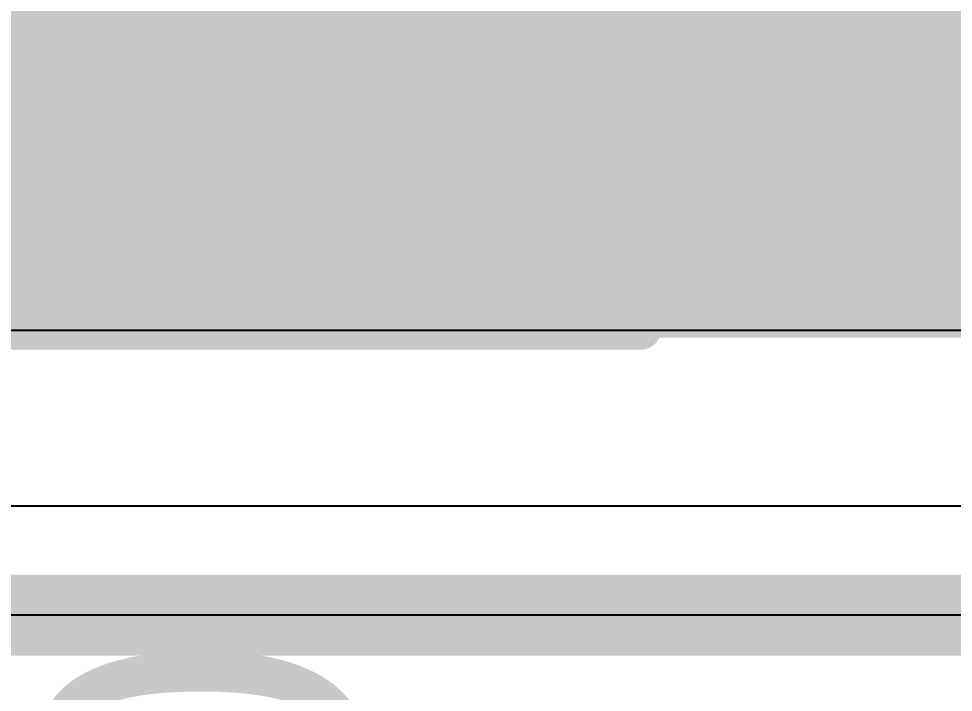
# Model space of a CAD drawing. Header units: inches. Extents: x -4 to 5258, y -4 to 5281.
# Drawn here: x 56.936 to 59.871, y 73.405 to 75.519 of the extents above; entities that cross this region are included whole.
import ezdxf

# ---------------------------------------------------------------- set-up
doc = ezdxf.new("R2010")
doc.units = ezdxf.units.IN
for name, color, linetype in [('Bottom Layer', 5, 'Continuous'), ('Bottom Solder', 6, 'Continuous'), ('Drill Drawing', 1, 'Continuous'), ('Layer 1', 16, 'Continuous'), ('Layer 2', 76, 'Continuous'), ('Top Layer', 1, 'Continuous'), ('Top Overlay', 2, 'Continuous'), ('Top Paste', 8, 'Continuous'), ('Top Solder', 216, 'Continuous'), ('Via Holes', 16, 'Continuous')]:
    doc.layers.add(name, color=color, linetype=linetype)
doc.styles.add('Arial', font='', dxfattribs={"height": 0.2})
doc.styles.get('Arial').set_extended_font_data('Arial')

# ---------------------------------------------------------------- blocks, each defined once
blk = doc.blocks.new('RES_2010_52')
at = {"layer": 'Top Layer'}
blk.add_hatch(color=1, dxfattribs=at).paths.add_polyline_path([(-2.8, 1.4), (-1.9, 1.4), (-1.9, -1.4), (-2.8, -1.4)])
at = {"layer": 'Top Paste'}
blk.add_hatch(color=8, dxfattribs=at).paths.add_polyline_path([(-2.8, 1.4), (-1.9, 1.4), (-1.9, -1.4), (-2.8, -1.4)])
at = {"layer": 'Top Solder'}
blk.add_hatch(color=216, dxfattribs=at).paths.add_polyline_path([(-2.9016, 1.5016), (-1.7984, 1.5016), (-1.7984, -1.5016), (-2.9016, -1.5016)])
at = {"layer": 'Top Overlay'}
for points in [[(-2.921, 1.524, 0.127, 0.127, 0), (-2.921, -1.524, 0.127, 0.127, 0)], [(-2.921, -1.524, 0.127, 0.127, 0), (2.921, -1.524, 0.127, 0.127, 0)]]:
    blk.add_lwpolyline(points, format="xyseb", dxfattribs=at)
blk.add_lwpolyline([(-2.9527, -1.524, 0.0635, 0.0635, 1), (-2.8893, -1.524, 0.0635, 0.0635, 1)], format="xyseb", close=True, dxfattribs=at)
blk.add_lwpolyline([(-2.9527, -1.524, 0.0635, 0.0635, 1), (-2.8893, -1.524, 0.0635, 0.0635, 1)], format="xyseb", close=True, dxfattribs=at)

msp = doc.modelspace()

# ---------------------------------------------------------------- hatches: boundary and pattern name
at = {"layer": 'Bottom Layer'}
h = msp.add_hatch(color=5, dxfattribs=at)
edge = h.paths.add_edge_path()
edge.add_arc((59.3854, 75.087), 0.3, 0, 360)
at = {"layer": 'Bottom Solder'}
h = msp.add_hatch(color=6, dxfattribs=at)
edge = h.paths.add_edge_path()
edge.add_arc((59.3854, 75.087), 0.4016, 0, 360)
at = {"layer": 'Layer 1'}
h = msp.add_hatch(color=16, dxfattribs=at)
edge = h.paths.add_edge_path()
edge.add_arc((59.3854, 75.087), 0.3, 0, 360)
at = {"layer": 'Layer 2'}
h = msp.add_hatch(color=76, dxfattribs=at)
edge = h.paths.add_edge_path()
edge.add_arc((59.3854, 75.087), 0.3, 0, 360)
at = {"layer": 'Top Layer'}
msp.add_hatch(color=1, dxfattribs=at).paths.add_polyline_path([(54.7396, 74.5173), (59.9796, 74.5173), (59.9796, 77.1203), (54.7396, 77.1203)])
h = msp.add_hatch(color=1, dxfattribs=at)
edge = h.paths.add_edge_path()
edge.add_arc((59.3854, 75.087), 0.3, 0, 360)
at = {"layer": 'Top Solder'}
h = msp.add_hatch(color=216, dxfattribs=at)
edge = h.paths.add_edge_path()
edge.add_arc((59.3854, 75.087), 0.4016, 0, 360)
at = {"layer": 'Via Holes'}
h = msp.add_hatch(color=7, dxfattribs=at)
edge = h.paths.add_edge_path()
edge.add_arc((59.3854, 75.087), 0.15, 0, 360)

# ---------------------------------------------------------------- linework, layer by layer
at = {"layer": 'Drill Drawing'}
for points in [[(59.2584, 75.214, 0.0508, 0.0508, 0), (59.2584, 75.341, 0.0508, 0.0508, 0)], [(59.2584, 75.341, 0.0508, 0.0508, 0), (59.5124, 75.341, 0.0508, 0.0508, 0)], [(59.5124, 75.214, 0.0508, 0.0508, 0), (59.5124, 75.341, 0.0508, 0.0508, 0)], [(59.1314, 74.96, 0.0508, 0.0508, 0), (59.1314, 75.214, 0.0508, 0.0508, 0)], [(59.1314, 75.214, 0.0508, 0.0508, 0), (59.2584, 75.214, 0.0508, 0.0508, 0)], [(59.3092, 75.1632, 0.0508, 0.0508, 0), (59.3092, 75.2394, 0.0508, 0.0508, 0)], [(59.3092, 75.2394, 0.0508, 0.0508, 0), (59.4616, 75.2394, 0.0508, 0.0508, 0)], [(59.4616, 75.1632, 0.0508, 0.0508, 0), (59.4616, 75.2394, 0.0508, 0.0508, 0)], [(59.5124, 75.214, 0.0508, 0.0508, 0), (59.6394, 75.214, 0.0508, 0.0508, 0)], [(59.6394, 74.96, 0.0508, 0.0508, 0), (59.6394, 75.214, 0.0508, 0.0508, 0)], [(59.233, 75.0108, 0.0508, 0.0508, 0), (59.233, 75.1632, 0.0508, 0.0508, 0)], [(59.233, 75.1632, 0.0508, 0.0508, 0), (59.3092, 75.1632, 0.0508, 0.0508, 0)], [(59.4616, 75.1632, 0.0508, 0.0508, 0), (59.5378, 75.1632, 0.0508, 0.0508, 0)], [(59.5378, 75.0108, 0.0508, 0.0508, 0), (59.5378, 75.1632, 0.0508, 0.0508, 0)], [(59.233, 75.0108, 0.0508, 0.0508, 0), (59.3092, 75.0108, 0.0508, 0.0508, 0)], [(59.3092, 74.9346, 0.0508, 0.0508, 0), (59.3092, 75.0108, 0.0508, 0.0508, 0)], [(59.4616, 75.0108, 0.0508, 0.0508, 0), (59.5378, 75.0108, 0.0508, 0.0508, 0)], [(59.4616, 74.9346, 0.0508, 0.0508, 0), (59.4616, 75.0108, 0.0508, 0.0508, 0)], [(59.1314, 74.96, 0.0508, 0.0508, 0), (59.2584, 74.96, 0.0508, 0.0508, 0)], [(59.2584, 74.833, 0.0508, 0.0508, 0), (59.2584, 74.96, 0.0508, 0.0508, 0)], [(59.5124, 74.96, 0.0508, 0.0508, 0), (59.6394, 74.96, 0.0508, 0.0508, 0)], [(59.5124, 74.833, 0.0508, 0.0508, 0), (59.5124, 74.96, 0.0508, 0.0508, 0)], [(59.3092, 74.9346, 0.0508, 0.0508, 0), (59.4616, 74.9346, 0.0508, 0.0508, 0)], [(59.2584, 74.833, 0.0508, 0.0508, 0), (59.5124, 74.833, 0.0508, 0.0508, 0)]]:
    msp.add_lwpolyline(points, format="xyseb", dxfattribs=at)
for points in [[(59.2457, 75.341, 0.0254, 0.0254, 1), (59.2711, 75.341, 0.0254, 0.0254, 1)], [(59.2457, 75.341, 0.0254, 0.0254, 1), (59.2711, 75.341, 0.0254, 0.0254, 1)], [(59.4997, 75.341, 0.0254, 0.0254, 1), (59.5251, 75.341, 0.0254, 0.0254, 1)], [(59.4997, 75.341, 0.0254, 0.0254, 1), (59.5251, 75.341, 0.0254, 0.0254, 1)], [(59.1187, 75.214, 0.0254, 0.0254, 1), (59.1441, 75.214, 0.0254, 0.0254, 1)], [(59.1187, 75.214, 0.0254, 0.0254, 1), (59.1441, 75.214, 0.0254, 0.0254, 1)], [(59.2457, 75.214, 0.0254, 0.0254, 1), (59.2711, 75.214, 0.0254, 0.0254, 1)], [(59.2457, 75.214, 0.0254, 0.0254, 1), (59.2711, 75.214, 0.0254, 0.0254, 1)], [(59.2965, 75.2394, 0.0254, 0.0254, 1), (59.3219, 75.2394, 0.0254, 0.0254, 1)], [(59.2965, 75.2394, 0.0254, 0.0254, 1), (59.3219, 75.2394, 0.0254, 0.0254, 1)], [(59.4489, 75.2394, 0.0254, 0.0254, 1), (59.4743, 75.2394, 0.0254, 0.0254, 1)], [(59.4489, 75.2394, 0.0254, 0.0254, 1), (59.4743, 75.2394, 0.0254, 0.0254, 1)], [(59.4997, 75.214, 0.0254, 0.0254, 1), (59.5251, 75.214, 0.0254, 0.0254, 1)], [(59.4997, 75.214, 0.0254, 0.0254, 1), (59.5251, 75.214, 0.0254, 0.0254, 1)], [(59.6267, 75.214, 0.0254, 0.0254, 1), (59.6521, 75.214, 0.0254, 0.0254, 1)], [(59.6267, 75.214, 0.0254, 0.0254, 1), (59.6521, 75.214, 0.0254, 0.0254, 1)], [(59.2203, 75.1632, 0.0254, 0.0254, 1), (59.2457, 75.1632, 0.0254, 0.0254, 1)], [(59.2203, 75.1632, 0.0254, 0.0254, 1), (59.2457, 75.1632, 0.0254, 0.0254, 1)], [(59.2965, 75.1632, 0.0254, 0.0254, 1), (59.3219, 75.1632, 0.0254, 0.0254, 1)], [(59.2965, 75.1632, 0.0254, 0.0254, 1), (59.3219, 75.1632, 0.0254, 0.0254, 1)], [(59.4489, 75.1632, 0.0254, 0.0254, 1), (59.4743, 75.1632, 0.0254, 0.0254, 1)], [(59.4489, 75.1632, 0.0254, 0.0254, 1), (59.4743, 75.1632, 0.0254, 0.0254, 1)], [(59.5251, 75.1632, 0.0254, 0.0254, 1), (59.5505, 75.1632, 0.0254, 0.0254, 1)], [(59.5251, 75.1632, 0.0254, 0.0254, 1), (59.5505, 75.1632, 0.0254, 0.0254, 1)], [(59.2203, 75.0108, 0.0254, 0.0254, 1), (59.2457, 75.0108, 0.0254, 0.0254, 1)], [(59.2203, 75.0108, 0.0254, 0.0254, 1), (59.2457, 75.0108, 0.0254, 0.0254, 1)], [(59.2965, 75.0108, 0.0254, 0.0254, 1), (59.3219, 75.0108, 0.0254, 0.0254, 1)], [(59.2965, 75.0108, 0.0254, 0.0254, 1), (59.3219, 75.0108, 0.0254, 0.0254, 1)], [(59.4489, 75.0108, 0.0254, 0.0254, 1), (59.4743, 75.0108, 0.0254, 0.0254, 1)], [(59.4489, 75.0108, 0.0254, 0.0254, 1), (59.4743, 75.0108, 0.0254, 0.0254, 1)], [(59.5251, 75.0108, 0.0254, 0.0254, 1), (59.5505, 75.0108, 0.0254, 0.0254, 1)], [(59.5251, 75.0108, 0.0254, 0.0254, 1), (59.5505, 75.0108, 0.0254, 0.0254, 1)], [(59.1187, 74.96, 0.0254, 0.0254, 1), (59.1441, 74.96, 0.0254, 0.0254, 1)], [(59.1187, 74.96, 0.0254, 0.0254, 1), (59.1441, 74.96, 0.0254, 0.0254, 1)], [(59.2457, 74.96, 0.0254, 0.0254, 1), (59.2711, 74.96, 0.0254, 0.0254, 1)], [(59.2457, 74.96, 0.0254, 0.0254, 1), (59.2711, 74.96, 0.0254, 0.0254, 1)], [(59.4997, 74.96, 0.0254, 0.0254, 1), (59.5251, 74.96, 0.0254, 0.0254, 1)], [(59.4997, 74.96, 0.0254, 0.0254, 1), (59.5251, 74.96, 0.0254, 0.0254, 1)], [(59.6267, 74.96, 0.0254, 0.0254, 1), (59.6521, 74.96, 0.0254, 0.0254, 1)], [(59.6267, 74.96, 0.0254, 0.0254, 1), (59.6521, 74.96, 0.0254, 0.0254, 1)], [(59.2965, 74.9346, 0.0254, 0.0254, 1), (59.3219, 74.9346, 0.0254, 0.0254, 1)], [(59.2965, 74.9346, 0.0254, 0.0254, 1), (59.3219, 74.9346, 0.0254, 0.0254, 1)], [(59.4489, 74.9346, 0.0254, 0.0254, 1), (59.4743, 74.9346, 0.0254, 0.0254, 1)], [(59.4489, 74.9346, 0.0254, 0.0254, 1), (59.4743, 74.9346, 0.0254, 0.0254, 1)], [(59.2457, 74.833, 0.0254, 0.0254, 1), (59.2711, 74.833, 0.0254, 0.0254, 1)], [(59.2457, 74.833, 0.0254, 0.0254, 1), (59.2711, 74.833, 0.0254, 0.0254, 1)], [(59.4997, 74.833, 0.0254, 0.0254, 1), (59.5251, 74.833, 0.0254, 0.0254, 1)], [(59.4997, 74.833, 0.0254, 0.0254, 1), (59.5251, 74.833, 0.0254, 0.0254, 1)]]:
    msp.add_lwpolyline(points, format="xyseb", close=True, dxfattribs=at)
at = {"layer": 'Layer 2'}
msp.add_lwpolyline([(53.2233, 73.6468, 0.254, 0.254, 0), (60.3797, 73.6468, 0.254, 0.254, 0)], format="xyseb", dxfattribs=at)
at = {"layer": 'Top Layer'}
for p, q in [((60.6329, 74.5403), (55.7917, 74.5403)), ((53.8645, 73.9904), (60.9906, 73.9904)), ((59.9906, 73.6468), (53.5097, 73.6468))]:
    msp.add_line(p, q, dxfattribs=at)

# ---------------------------------------------------------------- block references
at = {"rotation": 90}
msp.add_blockref('RES_2010_52', (57.3657, 77.4644), dxfattribs=at)

# ---------------------------------------------------------------- texts
at = {"layer": 'Top Overlay', "style": 'Arial'}
msp.add_text('C70', height=1.016, rotation=90, dxfattribs=at).set_placement((58.0193, 70.9859))

doc.saveas('drawing.dxf')
